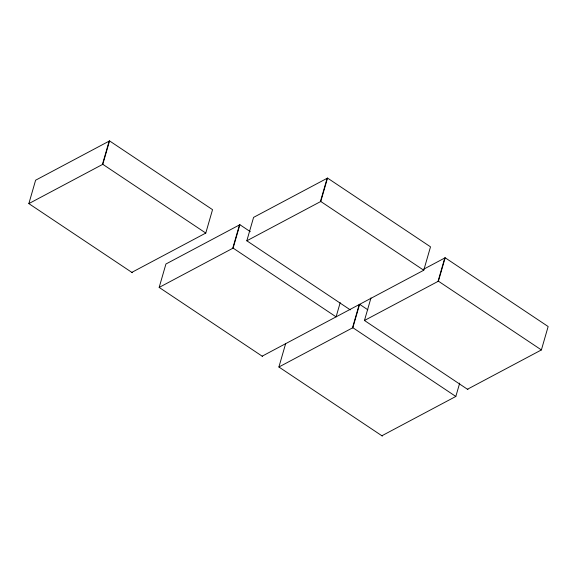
<?xml version="1.0" encoding="UTF-8"?>
<svg xmlns="http://www.w3.org/2000/svg" width="577" height="577" viewBox="0 0 577 577"><rect width="100%" height="100%" fill="white"/><g stroke="black" fill="none" stroke-linecap="round" stroke-linejoin="round"><path stroke-width="0.87" d="M132.328 272.705L28.85 203.616L35.608 180.212L109.551 140.911L212.538 209.66L205.78 233.065L131.83 272.373M102.403 164.524L109.154 141.12M28.85 203.616L102.8 164.315L109.551 140.911M262.643 356.499L159.165 287.418L165.924 264.014L239.873 224.705L250.317 231.68M232.719 248.326L239.477 224.922M159.165 287.418L233.115 248.11L239.873 224.705M350.297 309.871L246.826 240.789L253.577 217.385L327.527 178.077L430.514 246.833L423.756 270.238L262.153 356.175M320.372 201.69L327.13 178.286M246.826 240.789L320.776 201.481L327.527 178.077M382.378 436.089L278.9 367.008L285.658 343.603M340.199 302.658L336.095 316.867L233.115 248.11M352.453 327.916L359.211 304.512M278.9 367.008L352.85 327.7L359.608 304.295L367.816 309.777M467.94 389.576L364.462 320.487L370.975 297.92M438.015 281.396L444.766 257.991M364.462 320.487L438.412 281.187L445.17 257.782L548.15 326.532L541.392 349.936L467.449 389.244M381.887 435.765L455.83 396.457L459.696 383.085M423.417 269.344L445.17 257.782M320.776 201.481L423.756 270.238M438.412 281.187L541.392 349.936M352.85 327.7L455.83 396.457M102.8 164.315L205.78 233.065"/></g></svg>
